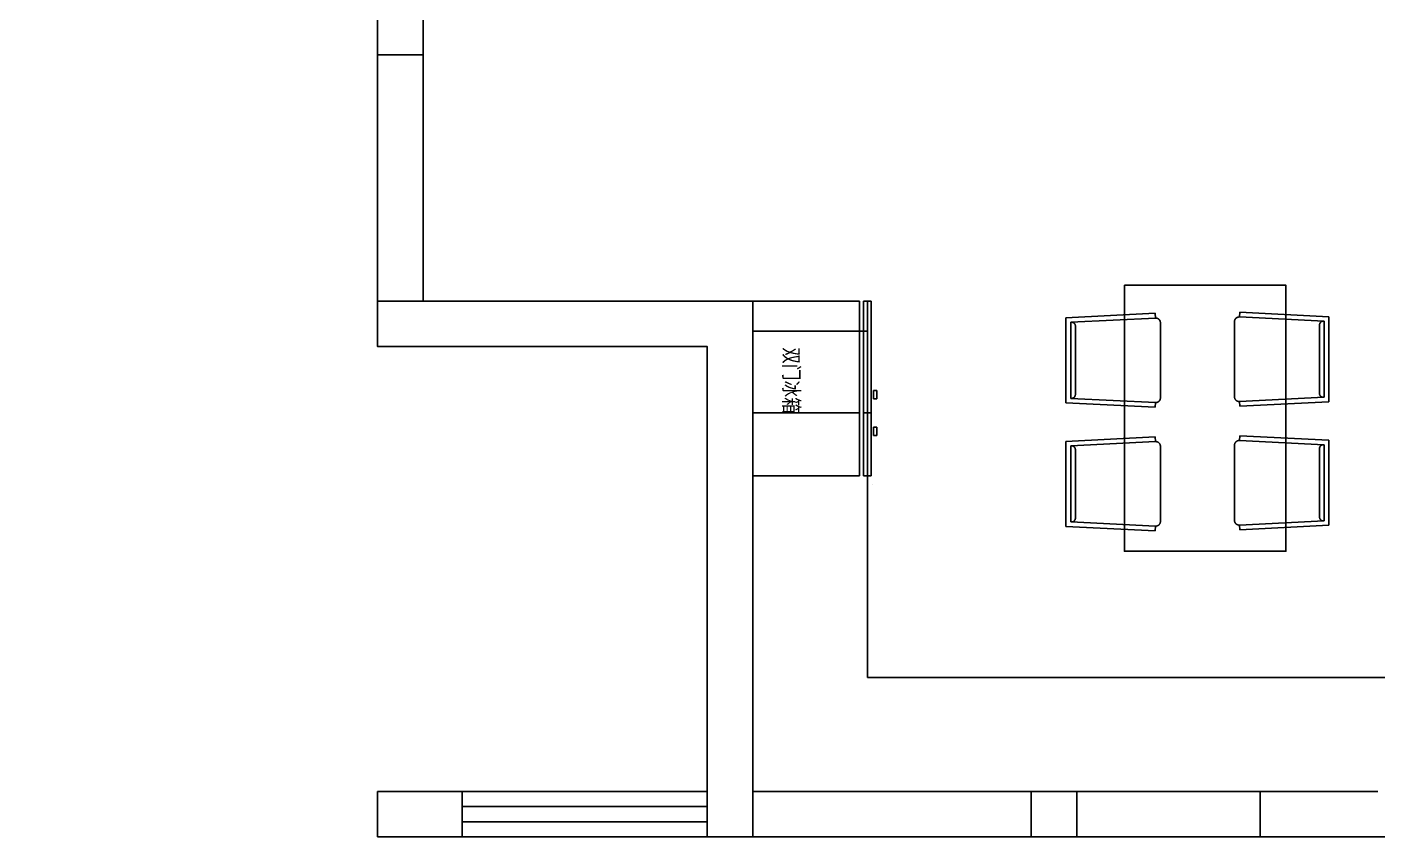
# Model space of a CAD drawing. Header units: millimetres. Extents: x -33522418 to 16198808, y -126322335 to -58690945.
# Drawn here: x -15901070 to -15893960, y -63962426 to -63958164 of the extents above; entities that cross this region are included whole.
import ezdxf

# ---------------------------------------------------------------- set-up
doc = ezdxf.new("R2010")
doc.units = ezdxf.units.MM
doc.header["$LTSCALE"] = 10
doc.linetypes.add('DASH', pattern=[0.35, 0.25, -0.1])
for name, color, linetype in [('009_家具-活动', 133, 'Continuous'), ('LAYER3', 4, 'Continuous'), ('LAYER4', 7, 'Continuous')]:
    doc.layers.add(name, color=color, linetype=linetype)
doc.styles.add('HZXY', font='complex.shx', dxfattribs={"bigfont": 'HZXY.shx'})

# ---------------------------------------------------------------- blocks, each defined once
blk = doc.blocks.new('WEWRWERER')
at = {"layer": '009_家具-活动', "color": 251, "linetype": 'DASH', "ltscale": 500}
for p, q in [((583400.4, -157029), (583375.6, -157030.2)), ((583375.6, -157030.2), (583399.1, -157500)), ((583400.4, -157029), (583422.7, -157475.1)), ((583820.4, -157002.9), (583425.2, -157002.9)), ((583822.9, -157475.1), (583845.2, -157029)), ((583870, -157030.2), (583845.2, -157029)), ((583846.5, -157500), (583870, -157030.2)), ((583422.7, -157475.1), (583822.9, -157475.1)), ((583399.1, -157500), (583846.5, -157500))]:
    blk.add_line(p, q, dxfattribs=at)
blk.add_lwpolyline([(583422.6, -157472.7, -0.443941), (583442.6, -157450.3), (583803, -157450.3, -0.407447), (583823.1, -157470.2, 1.23105)], format="xyb", dxfattribs=at)
for centre, start, end in [((583425.2, -157027.8), 90, 182.86241), ((583820.4, -157027.8), 357.13759, 90)]:
    blk.add_arc(centre, 24.9, start, end, dxfattribs=at)
blk = doc.blocks.new('QWEREWQRWE')
at = {"layer": 'LAYER4', "lineweight": -2}
for p, q in [((-1080.5, 366530.9), (-1080.5, 366548.5)), ((-1080.5, 366548.5), (-1036.6, 366548.5)), ((-1036.6, 366530.9), (-1080.5, 366530.9)), ((-1036.6, 366548.5), (-1036.6, 366530.9)), ((-843.4, 366548.5), (-887.2, 366548.5)), ((-887.2, 366548.5), (-887.2, 366530.9)), ((-887.2, 366530.9), (-843.4, 366530.9)), ((-843.4, 366530.9), (-843.4, 366548.5)), ((-587.1, 366526.8), (-587.1, 366526.8)), ((-1551, 366517.8), (-1551, 366477.6)), ((-961.9, 366517.8), (-1551, 366517.8)), ((-1551, 366477.6), (-961.9, 366477.6)), ((-1551, 366457.8), (-1551, 365895.8)), ((-1551, 366457.8), (-961.9, 366457.8)), ((-961.9, 366477.6), (-961.9, 366517.8)), ((-961.9, 366517.8), (-631, 366517.8)), ((-961.9, 366477.6), (-961.9, 366517.8)), ((-631, 366477.6), (-961.9, 366477.6)), ((-631, 366457.8), (-961.9, 366457.8)), ((-961.9, 365895.8), (-961.9, 366457.8)), ((-631, 366517.8), (-631, 366477.6)), ((-631, 366457.8), (-631, 365895.8)), ((-1551, 365895.8), (-1126, 365895.8)), ((-631, 365895.8), (-1126, 365895.8))]:
    blk.add_line(p, q, dxfattribs=at)
at = {"layer": 'LAYER4', "lineweight": -2, "insert": (-957.6, 366049.5), "char_height": 92.16, "width": 556.777, "attachment_point": 9, "style": 'HZXY'}
blk.add_mtext('双门冰箱', dxfattribs=at)

msp = doc.modelspace()

# ---------------------------------------------------------------- linework, layer by layer
for p, q in [((-15899225.4, -63958310.6), (-15899225.4, -63957635.6)), ((-15898985.4, -63958310.6), (-15898985.4, -63957610.6)), ((-15898985.4, -63958310.6), (-15899225.4, -63958310.6)), ((-15899225.4, -63959605.6), (-15897250.4, -63959605.6)), ((-15899225.4, -63959605.6), (-15899225.4, -63959845.6)), ((-15897250.4, -63959605.6), (-15897250.4, -63962425.6)), ((-15899225.4, -63959845.6), (-15897490.4, -63959845.6)), ((-15897490.4, -63959845.6), (-15897490.4, -63962425.6)), ((-15898780.4, -63962185.6), (-15899225.4, -63962185.6)), ((-15899225.4, -63962185.6), (-15899225.4, -63962425.6)), ((-15898780.4, -63962185.6), (-15898780.4, -63962425.6)), ((-15894580.4, -63962185.6), (-15893960.4, -63962185.6)), ((-15894580.4, -63962185.6), (-15894580.4, -63962425.6)), ((-15898780.4, -63962425.6), (-15899225.4, -63962425.6)), ((-15897250.4, -63962425.6), (-15897490.4, -63962425.6)), ((-15893960.4, -63962425.6), (-15894580.4, -63962425.6))]:
    msp.add_line(p, q)
at = {"color": 3}
for p, q in [((-15899225.4, -63958310.6), (-15899225.4, -63959605.6)), ((-15898985.4, -63958310.6), (-15898985.4, -63959605.6)), ((-15896648.6, -63959764.1), (-15897250.4, -63959764.1)), ((-15898780.4, -63962185.6), (-15897490.4, -63962185.6)), ((-15898780.4, -63962265.6), (-15897490.4, -63962265.6)), ((-15898780.4, -63962345.6), (-15897490.4, -63962345.6)), ((-15898780.4, -63962425.6), (-15897490.4, -63962425.6))]:
    msp.add_line(p, q, dxfattribs=at)
for points in [[(-15901070.4, -63952160.6), (-15901070.4, -63957635.6), (-15899225.4, -63957635.6), (-15899225.4, -63959845.6), (-15897490.4, -63959845.6), (-15897490.4, -63962425.6), (-15884080.4, -63962425.6), (-15884080.4, -63954145.6), (-15888445.4, -63954145.6), (-15888445.4, -63952160.6), (-15901070.4, -63952160.6)], [(-15893080.4, -63961585.6), (-15896646.5, -63961585.6), (-15896646.5, -63959605.6)]]:
    msp.add_lwpolyline(points, dxfattribs=at)
msp.add_lwpolyline([(-15895545.4, -63962185.6), (-15895545.4, -63962425.6), (-15895785.4, -63962425.6), (-15895785.4, -63962185.6)], close=True)
at = {"layer": 'LAYER3'}
for p, q in [((-15895785.4, -63962185.6), (-15897250.4, -63962185.6)), ((-15895545.4, -63962185.6), (-15894580.4, -63962185.6)), ((-15895785.4, -63962425.6), (-15897250.4, -63962425.6)), ((-15895545.4, -63962425.6), (-15894580.4, -63962425.6))]:
    msp.add_line(p, q, dxfattribs=at)
at = {"layer": 'LAYER4', "lineweight": -2}
msp.add_lwpolyline([(-15895295.1, -63959522.4), (-15895295.1, -63960922.4), (-15894445.4, -63960922.4), (-15894445.4, -63959522.4)], close=True, dxfattribs=at)

# ---------------------------------------------------------------- block references
for name, p, rotation in [('QWEREWQRWE', (-16263146.2, -63961156.6), 270), ('WEWRWERER', (-16051718.5, -64543534.7), 89.99999999999997), ('WEWRWERER', (-15738102.7, -63376944.8), 270)]:
    msp.add_blockref(name, p, dxfattribs=dict(at, rotation=rotation))
at = {"layer": 'LAYER4', "lineweight": -2, "xscale": -1}
for p, rotation in [((-15738102.7, -64543540.3), 270), ((-16051718.5, -63376939.2), 90)]:
    msp.add_blockref('WEWRWERER', p, dxfattribs=dict(at, rotation=rotation))

doc.saveas('drawing.dxf')
